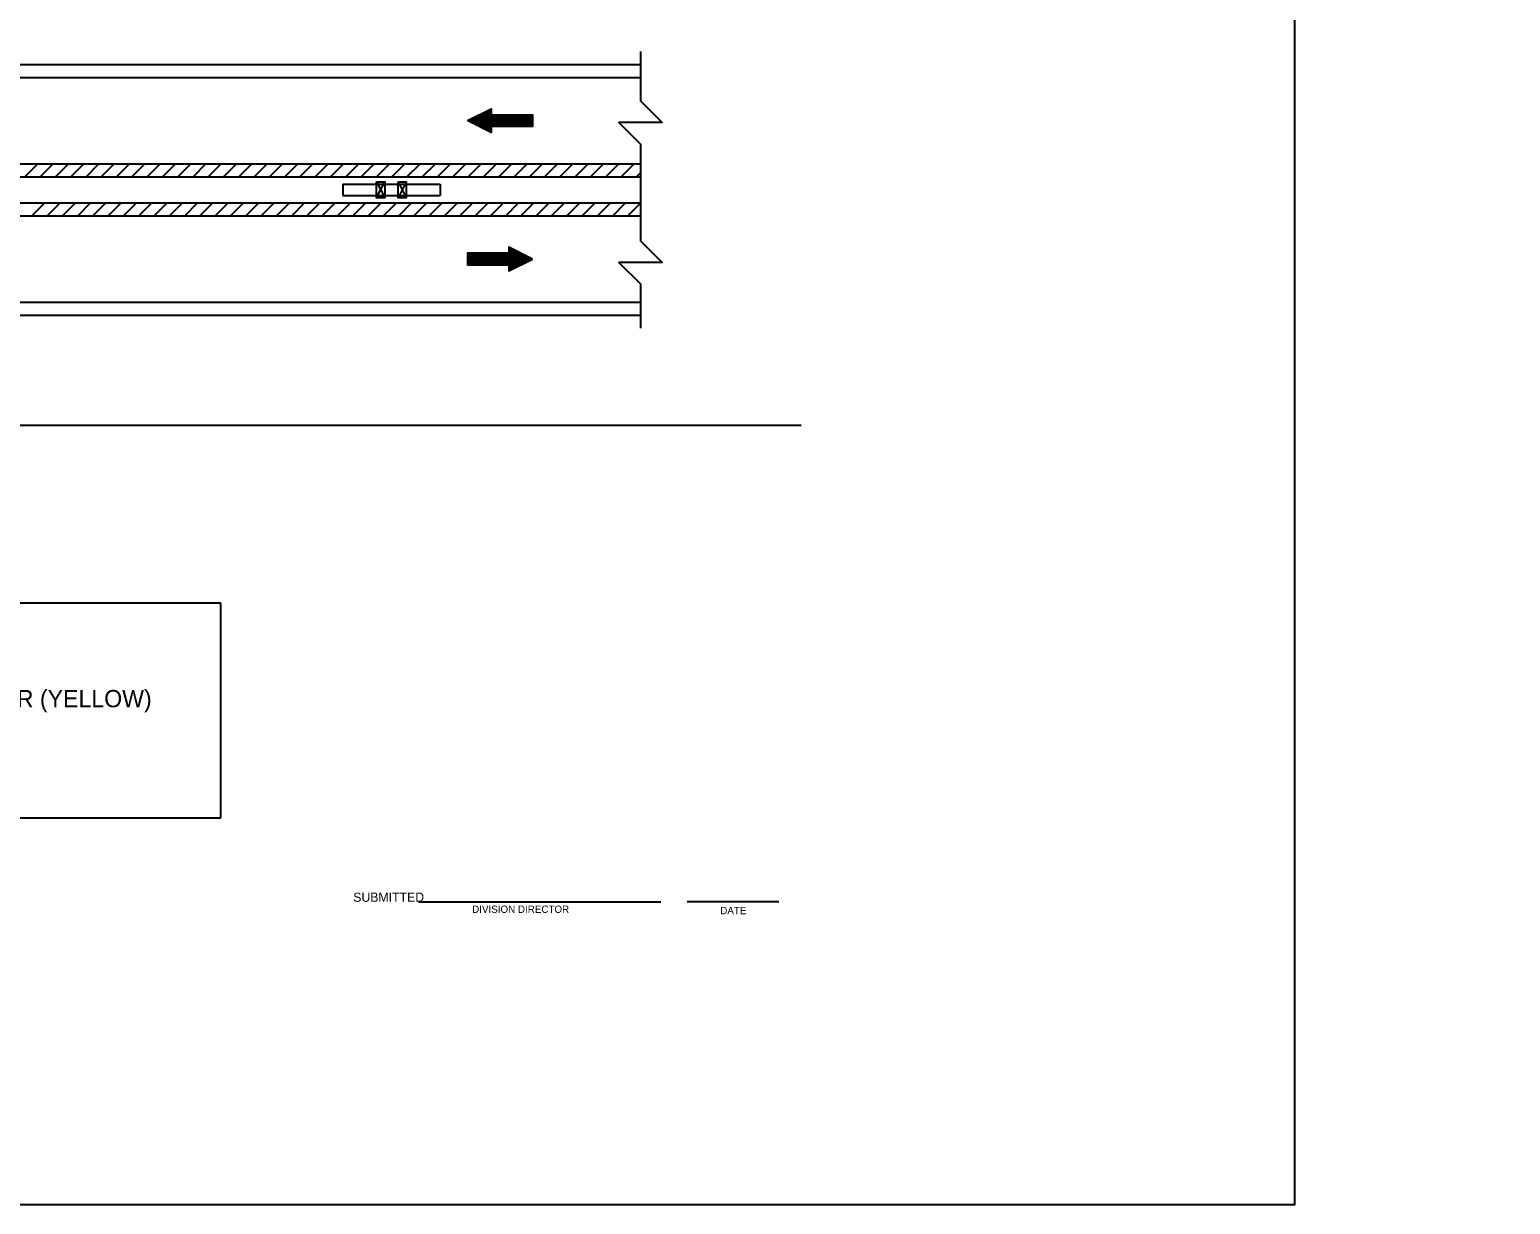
# Model space of a CAD drawing. Extents: x 0 to 43.3, y -0.8 to 20.9.
# Drawn here: x 28.62 to 43.3, y -0.77 to 10.88 of the extents above; entities that cross this region are included whole.
import ezdxf

# ---------------------------------------------------------------- set-up
doc = ezdxf.new("R2010")
doc.units = 0
for name, color, linetype in [('KYTC_Logo', 7, 'Continuous'), ('KYTC_Std_Dwg', 7, 'Continuous'), ('SB_PL_INFOSTD_PT', 7, 'Continuous')]:
    doc.layers.add(name, color=color, linetype=linetype)

msp = doc.modelspace()

# ---------------------------------------------------------------- linework, layer by layer
at = {"layer": 'KYTC_Logo'}
msp.add_lwpolyline([(5.414, -0.767), (41.165, -0.767), (41.165, 20.927), (5.414, 20.927)], close=True, dxfattribs=at)
at = {"layer": 'KYTC_Std_Dwg'}
for p, q in [((28.574, 9.421), (28.703, 9.55)), ((28.726, 9.421), (28.854, 9.55)), ((28.877, 9.421), (29.006, 9.55)), ((29.029, 9.421), (29.158, 9.55)), ((29.181, 9.421), (29.309, 9.55)), ((29.332, 9.421), (29.461, 9.55)), ((29.484, 9.421), (29.612, 9.55)), ((29.635, 9.421), (29.764, 9.55)), ((29.787, 9.421), (29.915, 9.55)), ((29.938, 9.421), (30.067, 9.55)), ((30.09, 9.421), (30.219, 9.55)), ((30.242, 9.421), (30.37, 9.55)), ((30.393, 9.421), (30.522, 9.55)), ((30.545, 9.421), (30.673, 9.55)), ((30.696, 9.421), (30.825, 9.55)), ((30.848, 9.421), (30.976, 9.55)), ((30.999, 9.421), (31.128, 9.55)), ((31.151, 9.421), (31.279, 9.55)), ((31.302, 9.421), (31.431, 9.55)), ((31.454, 9.421), (31.583, 9.55)), ((31.606, 9.421), (31.734, 9.55)), ((31.757, 9.421), (31.886, 9.55)), ((31.909, 9.421), (32.037, 9.55)), ((32.06, 9.421), (32.189, 9.55)), ((32.212, 9.421), (32.34, 9.55)), ((32.363, 9.421), (32.492, 9.55)), ((32.515, 9.421), (32.644, 9.55)), ((32.667, 9.421), (32.795, 9.55)), ((32.818, 9.421), (32.947, 9.55)), ((32.97, 9.421), (33.098, 9.55)), ((33.121, 9.421), (33.25, 9.55)), ((33.273, 9.421), (33.401, 9.55)), ((33.424, 9.421), (33.553, 9.55)), ((33.576, 9.421), (33.705, 9.55)), ((33.727, 9.421), (33.856, 9.55)), ((33.879, 9.421), (34.008, 9.55)), ((34.031, 9.421), (34.159, 9.55)), ((34.182, 9.421), (34.311, 9.55)), ((34.334, 9.421), (34.462, 9.55)), ((34.485, 9.421), (34.614, 9.55)), ((34.637, 9.421), (34.678, 9.462)), ((31.726, 9.349), (32.691, 9.349)), ((31.726, 9.349), (31.726, 9.236)), ((32.061, 9.373), (32.142, 9.212)), ((32.061, 9.212), (32.142, 9.373)), ((32.276, 9.373), (32.356, 9.212)), ((32.356, 9.373), (32.276, 9.212)), ((32.691, 9.349), (32.691, 9.236)), ((28.643, 9.035), (28.772, 9.164)), ((28.795, 9.035), (28.923, 9.164)), ((28.946, 9.035), (29.075, 9.164)), ((29.098, 9.035), (29.226, 9.164)), ((29.249, 9.035), (29.378, 9.164)), ((29.401, 9.035), (29.53, 9.164)), ((29.553, 9.035), (29.681, 9.164)), ((29.704, 9.035), (29.833, 9.164)), ((29.856, 9.035), (29.984, 9.164)), ((30.007, 9.035), (30.136, 9.164)), ((30.159, 9.035), (30.287, 9.164)), ((30.31, 9.035), (30.439, 9.164)), ((30.462, 9.035), (30.591, 9.164)), ((30.613, 9.035), (30.742, 9.164)), ((30.765, 9.035), (30.894, 9.164)), ((30.917, 9.035), (31.045, 9.164)), ((31.068, 9.035), (31.197, 9.164)), ((31.22, 9.035), (31.348, 9.164)), ((31.371, 9.035), (31.5, 9.164)), ((31.523, 9.035), (31.651, 9.164)), ((31.674, 9.035), (31.803, 9.164)), ((31.726, 9.236), (32.691, 9.236)), ((31.826, 9.035), (31.955, 9.164)), ((31.978, 9.035), (32.106, 9.164)), ((32.129, 9.035), (32.258, 9.164)), ((32.281, 9.035), (32.409, 9.164)), ((32.432, 9.035), (32.561, 9.164)), ((32.584, 9.035), (32.712, 9.164)), ((32.735, 9.035), (32.864, 9.164)), ((32.887, 9.035), (33.016, 9.164)), ((33.039, 9.035), (33.167, 9.164)), ((33.19, 9.035), (33.319, 9.164)), ((33.342, 9.035), (33.47, 9.164)), ((33.493, 9.035), (33.622, 9.164)), ((33.645, 9.035), (33.773, 9.164)), ((33.796, 9.035), (33.925, 9.164)), ((33.948, 9.035), (34.077, 9.164)), ((34.1, 9.035), (34.228, 9.164)), ((34.251, 9.035), (34.38, 9.164)), ((34.403, 9.035), (34.531, 9.164)), ((34.554, 9.035), (34.678, 9.159)), ((10.607, 6.954), (36.27, 6.959)), ((30.516, 5.194), (23.123, 5.194)), ((30.516, 3.066), (30.516, 5.194)), ((23.123, 3.065), (30.516, 3.066)), ((32.478, 2.232), (34.879, 2.232)), ((36.049, 2.232), (35.14, 2.232))]:
    msp.add_line(p, q, dxfattribs=at)
for points in [[(34.678, 10.664), (34.678, 10.174), (34.892, 9.959), (34.464, 9.959), (34.678, 9.745), (34.678, 8.788), (34.892, 8.573), (34.464, 8.573), (34.678, 8.359), (34.678, 7.92)], [(11.529, 10.535), (34.678, 10.535)], [(11.529, 10.407), (34.678, 10.407)], [(32.981, 9.987), (33.606, 9.987)], [(32.981, 9.987), (33.606, 9.987)], [(32.993, 9.993), (33.606, 9.993)], [(33.005, 9.999), (33.606, 9.999)], [(33.016, 10.004), (33.606, 10.004)], [(33.028, 10.01), (33.606, 10.01)], [(33.04, 10.016), (33.606, 10.016)], [(33.051, 10.022), (33.606, 10.022)], [(33.063, 10.028), (33.606, 10.028)], [(33.075, 10.034), (33.606, 10.034)], [(33.081, 10.037), (33.606, 10.037)], [(33.092, 10.042), (33.198, 10.042)], [(33.104, 10.048), (33.198, 10.048)], [(33.116, 10.054), (33.198, 10.054)], [(33.127, 10.06), (33.198, 10.06)], [(33.139, 10.066), (33.198, 10.066)], [(33.151, 10.072), (33.198, 10.072)], [(33.163, 10.077), (33.198, 10.077)], [(33.174, 10.083), (33.198, 10.083)], [(33.186, 10.089), (33.198, 10.089)], [(33.198, 10.095), (33.198, 10.095)], [(32.969, 9.981), (33.606, 9.981)], [(32.971, 9.975), (33.606, 9.975)], [(32.983, 9.969), (33.606, 9.969)], [(32.995, 9.964), (33.606, 9.964)], [(33.006, 9.958), (33.606, 9.958)], [(33.018, 9.952), (33.606, 9.952)], [(33.029, 9.946), (33.606, 9.946)], [(33.041, 9.94), (33.606, 9.94)], [(33.053, 9.934), (33.606, 9.934)], [(33.064, 9.929), (33.606, 9.929)], [(33.076, 9.923), (33.606, 9.923)], [(33.088, 9.917), (33.198, 9.917)], [(33.099, 9.911), (33.198, 9.911)], [(33.099, 9.911), (33.198, 9.911)], [(33.111, 9.905), (33.198, 9.905)], [(33.123, 9.899), (33.198, 9.899)], [(33.134, 9.894), (33.198, 9.894)], [(33.146, 9.888), (33.198, 9.888)], [(33.157, 9.882), (33.198, 9.882)], [(33.169, 9.876), (33.198, 9.876)], [(33.181, 9.87), (33.198, 9.87)], [(33.192, 9.865), (33.198, 9.865)], [(11.529, 9.55), (34.678, 9.55)], [(11.529, 9.421), (34.678, 9.421)], [(11.529, 9.164), (34.678, 9.164)], [(11.529, 9.035), (34.678, 9.035)], [(33.49, 8.664), (32.964, 8.664)], [(33.373, 8.722), (33.373, 8.722)], [(33.385, 8.717), (33.373, 8.717)], [(33.396, 8.711), (33.373, 8.711)], [(33.408, 8.705), (33.373, 8.705)], [(33.42, 8.699), (33.373, 8.699)], [(33.432, 8.693), (33.373, 8.693)], [(33.443, 8.688), (33.373, 8.688)], [(33.455, 8.682), (33.373, 8.682)], [(33.467, 8.676), (33.373, 8.676)], [(33.478, 8.67), (33.373, 8.67)], [(33.496, 8.661), (32.964, 8.661)], [(33.508, 8.655), (32.964, 8.655)], [(33.519, 8.65), (32.964, 8.65)], [(33.531, 8.644), (32.964, 8.644)], [(33.543, 8.638), (32.964, 8.638)], [(33.555, 8.632), (32.964, 8.632)], [(33.566, 8.626), (32.964, 8.626)], [(33.578, 8.621), (32.964, 8.621)], [(33.59, 8.615), (32.964, 8.615)], [(33.59, 8.615), (32.964, 8.615)], [(33.601, 8.609), (32.964, 8.609)], [(33.599, 8.603), (32.964, 8.603)], [(33.588, 8.597), (32.964, 8.597)], [(33.576, 8.591), (32.964, 8.591)], [(33.565, 8.585), (32.964, 8.585)], [(33.553, 8.58), (32.964, 8.58)], [(33.541, 8.574), (32.964, 8.574)], [(33.53, 8.568), (32.964, 8.568)], [(33.518, 8.562), (32.964, 8.562)], [(33.506, 8.556), (32.964, 8.556)], [(33.495, 8.55), (32.964, 8.55)], [(33.483, 8.545), (33.373, 8.545)], [(33.472, 8.539), (33.373, 8.539)], [(33.472, 8.539), (33.373, 8.539)], [(33.46, 8.533), (33.373, 8.533)], [(33.448, 8.527), (33.373, 8.527)], [(33.437, 8.521), (33.373, 8.521)], [(33.425, 8.515), (33.373, 8.515)], [(33.413, 8.51), (33.373, 8.51)], [(33.402, 8.504), (33.373, 8.504)], [(33.39, 8.498), (33.373, 8.498)], [(33.378, 8.492), (33.373, 8.492)], [(11.529, 8.178), (34.678, 8.178)], [(11.529, 8.049), (34.678, 8.049)]]:
    msp.add_lwpolyline(points, dxfattribs=at)
for points in [[(32.964, 9.979), (33.198, 10.095), (33.198, 10.037), (33.606, 10.037), (33.606, 9.92), (33.198, 9.92), (33.198, 9.862)], [(32.061, 9.373), (32.142, 9.373), (32.142, 9.212), (32.061, 9.212)], [(32.276, 9.373), (32.356, 9.373), (32.356, 9.212), (32.276, 9.212)], [(33.606, 8.606), (33.373, 8.723), (33.373, 8.664), (32.964, 8.664), (32.964, 8.548), (33.373, 8.548), (33.373, 8.489)]]:
    msp.add_lwpolyline(points, close=True, dxfattribs=at)

# ---------------------------------------------------------------- texts
for s, height, p in [('BI-DIRECTIONAL PAVEMENT MARKER (YELLOW)', 0.17148, (24.455, 4.162)), ('SUBMITTED', 0.0909, (31.83, 2.233)), ('DIVISION DIRECTOR', 0.07272, (33.009, 2.123)), ('DATE', 0.0727, (35.469, 2.11))]:
    msp.add_text(s, height=height, dxfattribs=at).set_placement(p)
at = {"layer": 'SB_PL_INFOSTD_PT'}
msp.add_text('CELL:SP', height=0.00045, dxfattribs=at).set_placement((43.301, 1.951))

doc.saveas('drawing.dxf')
